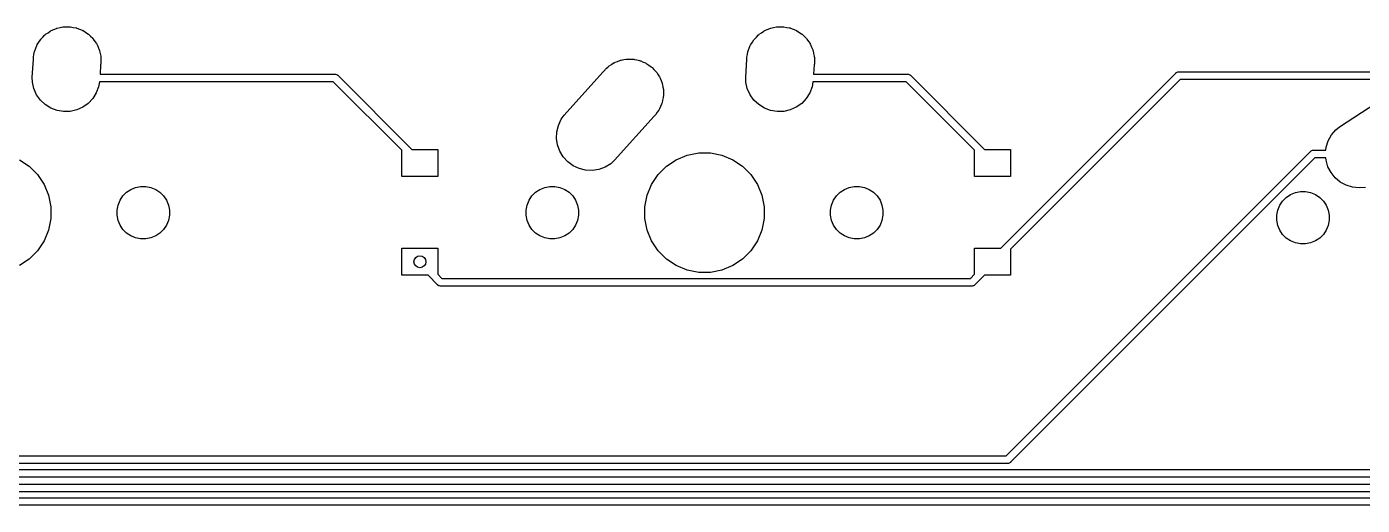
# Model space of a CAD drawing. Extents: x -662 to -203, y -195 to -58.
# Drawn here: x -507.6 to -463.02, y -116.97 to -100.99 of the extents above; entities that cross this region are included whole.
import ezdxf

# ---------------------------------------------------------------- set-up
doc = ezdxf.new("R2010")
doc.units = 0
doc.layers.add('BLACK', color=7, linetype='CONTINUOUS')

msp = doc.modelspace()

# ---------------------------------------------------------------- linework, layer by layer
at = {"layer": 'BLACK', "linetype": 'CONTINUOUS'}
for p, q in [((-506.886, -101.194), (-506.809, -101.14)), ((-506.809, -101.14), (-506.794, -101.133)), ((-506.794, -101.133), (-506.78, -101.124)), ((-506.78, -101.124), (-506.693, -101.088)), ((-506.693, -101.088), (-506.607, -101.049)), ((-506.607, -101.049), (-506.591, -101.045)), ((-506.591, -101.045), (-506.576, -101.039)), ((-506.576, -101.039), (-506.483, -101.021)), ((-506.483, -101.021), (-506.391, -100.999)), ((-506.391, -100.999), (-506.375, -100.999)), ((-506.375, -100.999), (-506.358, -100.996)), ((-506.358, -100.996), (-506.264, -100.996)), ((-506.264, -100.996), (-506.17, -100.993)), ((-506.17, -100.993), (-506.153, -100.996)), ((-506.153, -100.996), (-506.137, -100.996)), ((-506.137, -100.996), (-506.044, -101.014)), ((-506.044, -101.014), (-505.951, -101.03)), ((-505.951, -101.03), (-505.936, -101.036)), ((-505.936, -101.036), (-505.919, -101.039)), ((-505.919, -101.039), (-505.832, -101.075)), ((-505.832, -101.075), (-505.744, -101.109)), ((-505.744, -101.109), (-505.73, -101.117)), ((-505.73, -101.117), (-505.715, -101.124)), ((-505.715, -101.124), (-505.636, -101.176)), ((-505.636, -101.176), (-505.556, -101.226)), ((-483.074, -101.194), (-482.997, -101.14)), ((-482.997, -101.14), (-482.982, -101.133)), ((-482.982, -101.133), (-482.968, -101.124)), ((-482.968, -101.124), (-482.881, -101.088)), ((-482.881, -101.088), (-482.795, -101.049)), ((-482.795, -101.049), (-482.778, -101.045)), ((-482.778, -101.045), (-482.763, -101.039)), ((-482.763, -101.039), (-482.671, -101.021)), ((-482.671, -101.021), (-482.579, -100.999)), ((-482.579, -100.999), (-482.562, -100.999)), ((-482.562, -100.999), (-482.546, -100.996)), ((-482.546, -100.996), (-482.451, -100.996)), ((-482.451, -100.996), (-482.357, -100.993)), ((-482.357, -100.993), (-482.341, -100.996)), ((-482.341, -100.996), (-482.324, -100.996)), ((-482.324, -100.996), (-482.232, -101.014)), ((-482.232, -101.014), (-482.139, -101.03)), ((-482.139, -101.03), (-482.123, -101.036)), ((-482.123, -101.036), (-482.107, -101.039)), ((-482.107, -101.039), (-482.02, -101.075)), ((-482.02, -101.075), (-481.931, -101.109)), ((-481.931, -101.109), (-481.917, -101.117)), ((-481.917, -101.117), (-481.902, -101.124)), ((-481.902, -101.124), (-481.824, -101.176)), ((-481.824, -101.176), (-481.744, -101.226)), ((-507.293, -101.705), (-507.26, -101.617)), ((-507.26, -101.617), (-507.251, -101.603)), ((-507.251, -101.603), (-507.244, -101.588)), ((-507.244, -101.588), (-507.192, -101.509)), ((-507.192, -101.509), (-507.142, -101.429)), ((-507.142, -101.429), (-507.13, -101.417)), ((-507.13, -101.417), (-507.121, -101.404)), ((-507.121, -101.404), (-507.055, -101.337)), ((-507.055, -101.337), (-506.99, -101.268)), ((-506.99, -101.268), (-506.976, -101.259)), ((-506.976, -101.259), (-506.965, -101.247)), ((-506.965, -101.247), (-506.886, -101.194)), ((-505.556, -101.226), (-505.544, -101.238)), ((-505.544, -101.238), (-505.53, -101.247)), ((-505.53, -101.247), (-505.464, -101.314)), ((-505.464, -101.314), (-505.395, -101.378)), ((-505.395, -101.378), (-505.385, -101.392)), ((-505.385, -101.392), (-505.374, -101.404)), ((-505.374, -101.404), (-505.321, -101.482)), ((-505.321, -101.482), (-505.266, -101.559)), ((-505.266, -101.559), (-505.26, -101.574)), ((-505.26, -101.574), (-505.25, -101.588)), ((-505.25, -101.588), (-505.214, -101.675)), ((-483.481, -101.705), (-483.447, -101.617)), ((-483.447, -101.617), (-483.438, -101.603)), ((-483.438, -101.603), (-483.432, -101.588)), ((-483.432, -101.588), (-483.379, -101.509)), ((-483.379, -101.509), (-483.329, -101.429)), ((-483.329, -101.429), (-483.318, -101.417)), ((-483.318, -101.417), (-483.309, -101.404)), ((-483.309, -101.404), (-483.242, -101.337)), ((-483.242, -101.337), (-483.177, -101.268)), ((-483.177, -101.268), (-483.164, -101.259)), ((-483.164, -101.259), (-483.152, -101.247)), ((-483.152, -101.247), (-483.074, -101.194)), ((-481.744, -101.226), (-481.732, -101.238)), ((-481.732, -101.238), (-481.718, -101.247)), ((-481.718, -101.247), (-481.651, -101.314)), ((-481.651, -101.314), (-481.582, -101.378)), ((-481.582, -101.378), (-481.573, -101.392)), ((-481.573, -101.392), (-481.561, -101.404)), ((-481.561, -101.404), (-481.509, -101.482)), ((-481.509, -101.482), (-481.454, -101.559)), ((-481.454, -101.559), (-481.447, -101.574)), ((-481.447, -101.574), (-481.438, -101.588)), ((-481.438, -101.588), (-481.402, -101.675)), ((-507.372, -102.01), (-507.354, -101.917)), ((-507.372, -102.082), (-507.372, -102.01)), ((-507.354, -101.917), (-507.338, -101.824)), ((-507.338, -101.824), (-507.332, -101.809)), ((-507.332, -101.809), (-507.329, -101.793)), ((-507.329, -101.793), (-507.293, -101.705)), ((-505.214, -101.675), (-505.176, -101.761)), ((-505.176, -101.761), (-505.172, -101.777)), ((-505.172, -101.777), (-505.166, -101.793)), ((-505.166, -101.793), (-505.147, -101.885)), ((-505.147, -101.885), (-505.126, -101.977)), ((-505.126, -101.977), (-505.126, -101.994)), ((-505.126, -101.994), (-505.122, -102.01)), ((-505.122, -102.01), (-505.122, -102.104)), ((-487.561, -102.076), (-487.536, -102.072)), ((-487.536, -102.072), (-487.45, -102.076)), ((-483.56, -102.01), (-483.541, -101.917)), ((-483.56, -102.082), (-483.56, -102.01)), ((-483.541, -101.917), (-483.526, -101.824)), ((-483.526, -101.824), (-483.52, -101.809)), ((-483.52, -101.809), (-483.517, -101.793)), ((-483.517, -101.793), (-483.481, -101.705)), ((-481.402, -101.675), (-481.363, -101.761)), ((-481.363, -101.761), (-481.359, -101.777)), ((-481.359, -101.777), (-481.353, -101.793)), ((-481.353, -101.793), (-481.335, -101.885)), ((-481.335, -101.885), (-481.314, -101.977)), ((-481.314, -101.977), (-481.313, -101.994)), ((-481.313, -101.994), (-481.31, -102.01)), ((-481.31, -102.01), (-481.31, -102.104)), ((-507.414, -102.678), (-507.372, -102.082)), ((-505.13, -102.27), (-505.151, -102.574)), ((-505.122, -102.232), (-505.13, -102.27)), ((-505.122, -102.104), (-505.121, -102.143)), ((-505.121, -102.143), (-505.122, -102.159)), ((-505.122, -102.159), (-505.122, -102.232)), ((-489.659, -103.951), (-488.366, -102.509)), ((-488.366, -102.509), (-488.349, -102.484)), ((-488.349, -102.484), (-488.292, -102.427)), ((-488.292, -102.427), (-488.275, -102.408)), ((-488.275, -102.408), (-488.253, -102.388)), ((-488.253, -102.388), (-488.192, -102.327)), ((-488.192, -102.327), (-488.171, -102.313)), ((-488.171, -102.313), (-488.153, -102.296)), ((-488.153, -102.296), (-488.079, -102.252)), ((-488.079, -102.252), (-488.008, -102.204)), ((-488.008, -102.204), (-487.985, -102.194)), ((-487.985, -102.194), (-487.963, -102.181)), ((-487.963, -102.181), (-487.883, -102.152)), ((-487.883, -102.152), (-487.803, -102.119)), ((-487.803, -102.119), (-487.779, -102.114)), ((-487.779, -102.114), (-487.755, -102.106)), ((-487.755, -102.106), (-487.67, -102.092)), ((-487.67, -102.092), (-487.586, -102.076)), ((-487.586, -102.076), (-487.561, -102.076)), ((-487.45, -102.076), (-487.364, -102.076)), ((-487.364, -102.076), (-487.34, -102.081)), ((-487.34, -102.081), (-487.315, -102.082)), ((-487.315, -102.082), (-487.231, -102.102)), ((-487.231, -102.102), (-487.147, -102.119)), ((-487.147, -102.119), (-487.124, -102.128)), ((-487.124, -102.128), (-487.099, -102.134)), ((-487.099, -102.134), (-487.021, -102.171)), ((-487.021, -102.171), (-486.942, -102.204)), ((-486.942, -102.204), (-486.921, -102.218)), ((-486.921, -102.218), (-486.899, -102.228)), ((-486.899, -102.228), (-486.829, -102.279)), ((-486.829, -102.279), (-486.758, -102.327)), ((-486.758, -102.327), (-486.74, -102.345)), ((-486.74, -102.345), (-486.72, -102.359)), ((-486.72, -102.359), (-486.662, -102.423)), ((-486.662, -102.423), (-486.601, -102.484)), ((-486.601, -102.484), (-486.587, -102.504)), ((-486.587, -102.504), (-486.57, -102.523)), ((-483.601, -102.678), (-483.56, -102.082)), ((-481.318, -102.27), (-481.338, -102.574)), ((-481.31, -102.232), (-481.318, -102.27)), ((-481.31, -102.104), (-481.309, -102.143)), ((-481.309, -102.143), (-481.31, -102.159)), ((-481.31, -102.159), (-481.31, -102.232)), ((-469.222, -102.522), (-469.2, -102.51)), ((-469.2, -102.51), (-469.176, -102.503)), ((-469.176, -102.503), (-469.157, -102.501)), ((-469.157, -102.501), (-469.151, -102.501)), ((-469.151, -102.501), (-469.145, -102.501)), ((-469.145, -102.501), (-460.842, -102.501)), ((-507.409, -102.844), (-507.414, -102.678)), ((-507.359, -103.06), (-507.409, -102.844)), ((-505.169, -102.833), (-505.196, -102.997)), ((-505.168, -102.828), (-505.169, -102.833)), ((-497.364, -102.828), (-505.168, -102.828)), ((-505.151, -102.574), (-497.318, -102.574)), ((-495.075, -105.118), (-497.364, -102.828)), ((-497.318, -102.574), (-497.312, -102.573)), ((-497.312, -102.573), (-497.306, -102.574)), ((-497.306, -102.574), (-497.287, -102.576)), ((-497.287, -102.576), (-497.263, -102.583)), ((-497.263, -102.583), (-497.241, -102.595)), ((-497.241, -102.595), (-497.222, -102.61)), ((-497.222, -102.61), (-497.218, -102.615)), ((-497.218, -102.615), (-494.745, -105.088)), ((-486.57, -102.523), (-486.526, -102.596)), ((-486.526, -102.596), (-486.478, -102.668)), ((-486.478, -102.668), (-486.468, -102.691)), ((-486.468, -102.691), (-486.455, -102.712)), ((-486.455, -102.712), (-486.426, -102.793)), ((-486.426, -102.793), (-486.393, -102.873)), ((-486.393, -102.873), (-486.388, -102.897)), ((-486.388, -102.897), (-486.38, -102.921)), ((-486.38, -102.921), (-486.367, -103.006)), ((-483.596, -102.844), (-483.601, -102.678)), ((-483.547, -103.06), (-483.596, -102.844)), ((-481.356, -102.833), (-481.384, -102.997)), ((-478.251, -102.828), (-481.356, -102.828)), ((-481.356, -102.828), (-481.356, -102.833)), ((-481.338, -102.574), (-478.205, -102.574)), ((-475.961, -105.118), (-478.251, -102.828)), ((-478.205, -102.574), (-478.198, -102.573)), ((-478.198, -102.573), (-478.192, -102.574)), ((-478.192, -102.574), (-478.173, -102.576)), ((-478.173, -102.576), (-478.149, -102.583)), ((-478.149, -102.583), (-478.127, -102.595)), ((-478.127, -102.595), (-478.108, -102.61)), ((-478.108, -102.61), (-478.104, -102.615)), ((-478.104, -102.615), (-475.631, -105.088)), ((-475.091, -108.388), (-469.245, -102.543)), ((-469.099, -102.755), (-474.761, -108.418)), ((-469.245, -102.543), (-469.241, -102.538)), ((-469.241, -102.538), (-469.222, -102.522)), ((-460.888, -102.755), (-469.099, -102.755)), ((-507.268, -103.263), (-507.359, -103.06)), ((-507.14, -103.443), (-507.268, -103.263)), ((-505.393, -103.392), (-505.545, -103.553)), ((-505.275, -103.204), (-505.393, -103.392)), ((-505.196, -102.997), (-505.275, -103.204)), ((-486.356, -103.361), (-486.376, -103.445)), ((-486.367, -103.006), (-486.35, -103.09)), ((-486.355, -103.336), (-486.356, -103.361)), ((-486.35, -103.312), (-486.355, -103.336)), ((-486.35, -103.09), (-486.35, -103.115)), ((-486.35, -103.115), (-486.346, -103.14)), ((-486.346, -103.14), (-486.35, -103.226)), ((-486.35, -103.226), (-486.35, -103.312)), ((-483.456, -103.263), (-483.547, -103.06)), ((-483.327, -103.443), (-483.456, -103.263)), ((-481.58, -103.392), (-481.732, -103.553)), ((-481.463, -103.204), (-481.58, -103.392)), ((-481.384, -102.997), (-481.463, -103.204)), ((-463.78, -104.332), (-462.095, -103.234)), ((-506.979, -103.595), (-507.14, -103.443)), ((-506.791, -103.713), (-506.979, -103.595)), ((-506.584, -103.792), (-506.791, -103.713)), ((-506.365, -103.828), (-506.584, -103.792)), ((-506.144, -103.822), (-506.365, -103.828)), ((-505.928, -103.772), (-506.144, -103.822)), ((-505.726, -103.682), (-505.928, -103.772)), ((-505.545, -103.553), (-505.726, -103.682)), ((-486.553, -103.846), (-486.601, -103.918)), ((-486.502, -103.777), (-486.553, -103.846)), ((-486.492, -103.754), (-486.502, -103.777)), ((-486.478, -103.734), (-486.492, -103.754)), ((-486.445, -103.654), (-486.478, -103.734)), ((-486.409, -103.576), (-486.445, -103.654)), ((-486.403, -103.552), (-486.409, -103.576)), ((-486.393, -103.529), (-486.403, -103.552)), ((-486.376, -103.445), (-486.393, -103.529)), ((-483.166, -103.595), (-483.327, -103.443)), ((-482.978, -103.713), (-483.166, -103.595)), ((-482.771, -103.792), (-482.978, -103.713)), ((-482.553, -103.828), (-482.771, -103.792)), ((-482.331, -103.822), (-482.553, -103.828)), ((-482.115, -103.772), (-482.331, -103.822)), ((-481.913, -103.682), (-482.115, -103.772)), ((-481.732, -103.553), (-481.913, -103.682)), ((-489.904, -104.5), (-489.851, -104.285)), ((-489.851, -104.285), (-489.757, -104.084)), ((-489.757, -104.084), (-489.659, -103.951)), ((-486.658, -103.975), (-487.984, -105.453)), ((-486.601, -103.918), (-486.658, -103.975)), ((-489.914, -104.722), (-489.904, -104.5)), ((-489.88, -104.941), (-489.914, -104.722)), ((-464.158, -104.8), (-464.052, -104.606)), ((-464.052, -104.606), (-463.909, -104.436)), ((-463.909, -104.436), (-463.78, -104.332)), ((-495.075, -105.988), (-495.075, -105.118)), ((-494.745, -105.088), (-493.874, -105.088)), ((-493.874, -105.088), (-493.874, -105.988)), ((-489.804, -105.149), (-489.88, -104.941)), ((-489.689, -105.339), (-489.804, -105.149)), ((-475.961, -105.988), (-475.961, -105.118)), ((-475.631, -105.088), (-474.761, -105.088)), ((-474.912, -115.319), (-464.751, -105.159)), ((-474.761, -105.088), (-474.761, -105.988)), ((-464.751, -105.159), (-464.747, -105.154)), ((-464.747, -105.154), (-464.728, -105.138)), ((-464.728, -105.138), (-464.706, -105.126)), ((-464.706, -105.126), (-464.682, -105.119)), ((-464.682, -105.119), (-464.657, -105.117)), ((-464.657, -105.117), (-464.651, -105.117)), ((-464.651, -105.117), (-464.237, -105.117)), ((-464.237, -105.117), (-464.225, -105.011)), ((-464.225, -105.011), (-464.158, -104.8)), ((-507.843, -105.434), (-507.516, -105.652)), ((-489.54, -105.502), (-489.689, -105.339)), ((-489.361, -105.633), (-489.54, -105.502)), ((-489.16, -105.727), (-489.361, -105.633)), ((-488.107, -105.565), (-488.296, -105.68)), ((-487.984, -105.453), (-488.107, -105.565)), ((-486.246, -105.652), (-485.919, -105.434)), ((-485.919, -105.434), (-485.556, -105.283)), ((-485.556, -105.283), (-485.171, -105.207)), ((-485.171, -105.207), (-484.779, -105.207)), ((-484.779, -105.207), (-484.393, -105.283)), ((-484.393, -105.283), (-484.03, -105.434)), ((-484.03, -105.434), (-483.704, -105.652)), ((-464.605, -105.371), (-474.765, -115.532)), ((-464.237, -105.371), (-464.605, -105.371)), ((-464.23, -105.452), (-464.237, -105.371)), ((-464.168, -105.665), (-464.23, -105.452)), ((-507.516, -105.652), (-507.239, -105.93)), ((-507.239, -105.93), (-507.02, -106.256)), ((-493.874, -105.988), (-495.075, -105.988)), ((-488.945, -105.78), (-489.16, -105.727)), ((-488.724, -105.789), (-488.945, -105.78)), ((-488.505, -105.756), (-488.724, -105.789)), ((-488.296, -105.68), (-488.505, -105.756)), ((-486.742, -106.256), (-486.524, -105.93)), ((-486.524, -105.93), (-486.246, -105.652)), ((-483.704, -105.652), (-483.426, -105.93)), ((-483.426, -105.93), (-483.208, -106.256)), ((-474.761, -105.988), (-475.961, -105.988)), ((-464.066, -105.862), (-464.168, -105.665)), ((-463.927, -106.034), (-464.066, -105.862)), ((-463.758, -106.177), (-463.927, -106.034)), ((-507.02, -106.256), (-506.87, -106.619)), ((-504.387, -106.643), (-504.265, -106.521)), ((-504.265, -106.521), (-504.122, -106.425)), ((-504.122, -106.425), (-503.963, -106.359)), ((-503.963, -106.359), (-503.794, -106.326)), ((-503.794, -106.326), (-503.621, -106.326)), ((-503.621, -106.326), (-503.452, -106.359)), ((-503.452, -106.359), (-503.293, -106.425)), ((-503.293, -106.425), (-503.15, -106.521)), ((-503.15, -106.521), (-503.028, -106.643)), ((-490.735, -106.643), (-490.613, -106.521)), ((-490.613, -106.521), (-490.469, -106.425)), ((-490.469, -106.425), (-490.31, -106.359)), ((-490.31, -106.359), (-490.141, -106.326)), ((-490.141, -106.326), (-489.969, -106.326)), ((-489.969, -106.326), (-489.8, -106.359)), ((-489.8, -106.359), (-489.64, -106.425)), ((-489.64, -106.425), (-489.497, -106.521)), ((-489.497, -106.521), (-489.375, -106.643)), ((-486.892, -106.619), (-486.742, -106.256)), ((-483.208, -106.256), (-483.058, -106.619)), ((-480.575, -106.643), (-480.453, -106.521)), ((-480.453, -106.521), (-480.309, -106.425)), ((-480.309, -106.425), (-480.15, -106.359)), ((-480.15, -106.359), (-479.981, -106.326)), ((-479.981, -106.326), (-479.809, -106.326)), ((-479.809, -106.326), (-479.64, -106.359)), ((-479.64, -106.359), (-479.48, -106.425)), ((-479.48, -106.425), (-479.337, -106.521)), ((-479.337, -106.521), (-479.215, -106.643)), ((-465.417, -106.594), (-465.258, -106.528)), ((-465.258, -106.528), (-465.089, -106.494)), ((-465.089, -106.494), (-464.917, -106.494)), ((-464.917, -106.494), (-464.748, -106.528)), ((-464.748, -106.528), (-464.589, -106.594)), ((-463.563, -106.284), (-463.758, -106.177)), ((-463.352, -106.35), (-463.563, -106.284)), ((-463.132, -106.375), (-463.352, -106.35)), ((-462.911, -106.355), (-463.132, -106.375)), ((-506.87, -106.619), (-506.793, -107.004)), ((-504.582, -107.115), (-504.549, -106.945)), ((-504.549, -106.945), (-504.483, -106.786)), ((-504.483, -106.786), (-504.387, -106.643)), ((-503.028, -106.643), (-502.932, -106.786)), ((-502.932, -106.786), (-502.866, -106.945)), ((-502.866, -106.945), (-502.832, -107.115)), ((-490.93, -107.115), (-490.896, -106.945)), ((-490.896, -106.945), (-490.83, -106.786)), ((-490.83, -106.786), (-490.735, -106.643)), ((-489.375, -106.643), (-489.279, -106.786)), ((-489.279, -106.786), (-489.214, -106.945)), ((-489.214, -106.945), (-489.18, -107.115)), ((-486.969, -107.004), (-486.892, -106.619)), ((-483.058, -106.619), (-482.981, -107.004)), ((-480.77, -107.115), (-480.736, -106.945)), ((-480.736, -106.945), (-480.67, -106.786)), ((-480.67, -106.786), (-480.575, -106.643)), ((-479.215, -106.643), (-479.119, -106.786)), ((-479.119, -106.786), (-479.054, -106.945)), ((-479.054, -106.945), (-479.02, -107.115)), ((-465.844, -107.114), (-465.778, -106.955)), ((-465.778, -106.955), (-465.683, -106.811)), ((-465.683, -106.811), (-465.561, -106.689)), ((-465.561, -106.689), (-465.417, -106.594)), ((-464.589, -106.594), (-464.445, -106.689)), ((-464.445, -106.689), (-464.323, -106.811)), ((-464.323, -106.811), (-464.228, -106.955)), ((-464.228, -106.955), (-464.162, -107.114)), ((-506.793, -107.397), (-506.87, -107.782)), ((-506.793, -107.004), (-506.793, -107.397)), ((-504.582, -107.287), (-504.582, -107.115)), ((-504.549, -107.456), (-504.582, -107.287)), ((-502.832, -107.287), (-502.866, -107.456)), ((-502.832, -107.115), (-502.832, -107.287)), ((-490.93, -107.287), (-490.93, -107.115)), ((-490.896, -107.456), (-490.93, -107.287)), ((-489.18, -107.287), (-489.214, -107.456)), ((-489.18, -107.115), (-489.18, -107.287)), ((-486.969, -107.397), (-486.969, -107.004)), ((-486.892, -107.782), (-486.969, -107.397)), ((-482.981, -107.397), (-483.058, -107.782)), ((-482.981, -107.004), (-482.981, -107.397)), ((-480.77, -107.287), (-480.77, -107.115)), ((-480.736, -107.456), (-480.77, -107.287)), ((-479.02, -107.287), (-479.054, -107.456)), ((-479.02, -107.115), (-479.02, -107.287)), ((-465.878, -107.283), (-465.844, -107.114)), ((-465.878, -107.455), (-465.878, -107.283)), ((-464.162, -107.114), (-464.128, -107.283)), ((-464.128, -107.283), (-464.128, -107.455)), ((-506.87, -107.782), (-507.02, -108.145)), ((-504.483, -107.615), (-504.549, -107.456)), ((-504.387, -107.758), (-504.483, -107.615)), ((-504.265, -107.88), (-504.387, -107.758)), ((-503.028, -107.758), (-503.15, -107.88)), ((-502.932, -107.615), (-503.028, -107.758)), ((-502.866, -107.456), (-502.932, -107.615)), ((-490.83, -107.615), (-490.896, -107.456)), ((-490.735, -107.758), (-490.83, -107.615)), ((-490.613, -107.88), (-490.735, -107.758)), ((-489.375, -107.758), (-489.497, -107.88)), ((-489.279, -107.615), (-489.375, -107.758)), ((-489.214, -107.456), (-489.279, -107.615)), ((-486.742, -108.145), (-486.892, -107.782)), ((-483.058, -107.782), (-483.208, -108.145)), ((-480.67, -107.615), (-480.736, -107.456)), ((-480.575, -107.758), (-480.67, -107.615)), ((-480.453, -107.88), (-480.575, -107.758)), ((-479.215, -107.758), (-479.337, -107.88)), ((-479.119, -107.615), (-479.215, -107.758)), ((-479.054, -107.456), (-479.119, -107.615)), ((-465.844, -107.624), (-465.878, -107.455)), ((-465.778, -107.783), (-465.844, -107.624)), ((-465.683, -107.927), (-465.778, -107.783)), ((-464.228, -107.783), (-464.323, -107.927)), ((-464.162, -107.624), (-464.228, -107.783)), ((-464.128, -107.455), (-464.162, -107.624)), ((-507.02, -108.145), (-507.239, -108.472)), ((-504.122, -107.976), (-504.265, -107.88)), ((-503.963, -108.042), (-504.122, -107.976)), ((-503.794, -108.076), (-503.963, -108.042)), ((-503.621, -108.076), (-503.794, -108.076)), ((-503.452, -108.042), (-503.621, -108.076)), ((-503.293, -107.976), (-503.452, -108.042)), ((-503.15, -107.88), (-503.293, -107.976)), ((-490.469, -107.976), (-490.613, -107.88)), ((-490.31, -108.042), (-490.469, -107.976)), ((-490.141, -108.076), (-490.31, -108.042)), ((-489.969, -108.076), (-490.141, -108.076)), ((-489.8, -108.042), (-489.969, -108.076)), ((-489.64, -107.976), (-489.8, -108.042)), ((-489.497, -107.88), (-489.64, -107.976)), ((-486.524, -108.472), (-486.742, -108.145)), ((-483.208, -108.145), (-483.426, -108.472)), ((-480.309, -107.976), (-480.453, -107.88)), ((-480.15, -108.042), (-480.309, -107.976)), ((-479.981, -108.076), (-480.15, -108.042)), ((-479.809, -108.076), (-479.981, -108.076)), ((-479.64, -108.042), (-479.809, -108.076)), ((-479.48, -107.976), (-479.64, -108.042)), ((-479.337, -107.88), (-479.48, -107.976)), ((-465.561, -108.049), (-465.683, -107.927)), ((-465.417, -108.144), (-465.561, -108.049)), ((-465.258, -108.21), (-465.417, -108.144)), ((-465.089, -108.244), (-465.258, -108.21)), ((-464.917, -108.244), (-465.089, -108.244)), ((-464.748, -108.21), (-464.917, -108.244)), ((-464.589, -108.144), (-464.748, -108.21)), ((-464.445, -108.049), (-464.589, -108.144)), ((-464.323, -107.927), (-464.445, -108.049)), ((-507.516, -108.749), (-507.843, -108.968)), ((-507.239, -108.472), (-507.516, -108.749)), ((-495.075, -109.288), (-495.075, -108.388)), ((-495.075, -108.388), (-493.874, -108.388)), ((-493.874, -108.388), (-493.874, -109.258)), ((-486.246, -108.749), (-486.524, -108.472)), ((-485.919, -108.968), (-486.246, -108.749)), ((-483.704, -108.749), (-484.03, -108.968)), ((-483.426, -108.472), (-483.704, -108.749)), ((-475.961, -109.258), (-475.961, -108.388)), ((-475.961, -108.388), (-475.091, -108.388)), ((-474.761, -108.418), (-474.761, -109.288)), ((-485.556, -109.118), (-485.919, -108.968)), ((-485.171, -109.195), (-485.556, -109.118)), ((-484.779, -109.195), (-485.171, -109.195)), ((-484.393, -109.118), (-484.779, -109.195)), ((-484.03, -108.968), (-484.393, -109.118)), ((-494.204, -109.288), (-495.075, -109.288)), ((-493.885, -109.607), (-494.204, -109.288)), ((-493.881, -109.612), (-493.885, -109.607)), ((-493.867, -109.623), (-493.881, -109.612)), ((-493.874, -109.258), (-493.738, -109.395)), ((-493.862, -109.628), (-493.867, -109.623)), ((-493.84, -109.64), (-493.862, -109.628)), ((-493.816, -109.647), (-493.84, -109.64)), ((-493.791, -109.649), (-493.816, -109.647)), ((-493.785, -109.649), (-493.791, -109.649)), ((-476.051, -109.649), (-493.785, -109.649)), ((-493.738, -109.395), (-476.097, -109.395)), ((-476.097, -109.395), (-475.961, -109.258)), ((-476.045, -109.649), (-476.051, -109.649)), ((-476.038, -109.649), (-476.045, -109.649)), ((-476.02, -109.647), (-476.038, -109.649)), ((-475.996, -109.64), (-476.02, -109.647)), ((-475.974, -109.628), (-475.996, -109.64)), ((-475.954, -109.612), (-475.974, -109.628)), ((-475.95, -109.607), (-475.954, -109.612)), ((-475.631, -109.288), (-475.95, -109.607)), ((-474.761, -109.288), (-475.631, -109.288)), ((-534.754, -115.319), (-474.912, -115.319)), ((-535.329, -115.773), (-455.123, -115.773)), ((-474.865, -115.573), (-534.801, -115.573)), ((-474.859, -115.574), (-474.865, -115.573)), ((-474.853, -115.573), (-474.859, -115.574)), ((-474.834, -115.571), (-474.853, -115.573)), ((-474.81, -115.564), (-474.834, -115.571)), ((-474.788, -115.552), (-474.81, -115.564)), ((-474.769, -115.536), (-474.788, -115.552)), ((-474.765, -115.532), (-474.769, -115.536)), ((-535.808, -116.259), (-455.369, -116.259)), ((-455.17, -116.027), (-535.375, -116.027)), ((-536.397, -116.713), (-455.558, -116.713)), ((-455.416, -116.513), (-535.895, -116.513)), ((-455.604, -116.967), (-536.443, -116.967))]:
    msp.add_line(p, q, dxfattribs=at)
at = {"layer": 'BLACK'}
msp.add_circle((-494.474, -108.838), 0.2, dxfattribs=at)

doc.saveas('drawing.dxf')
